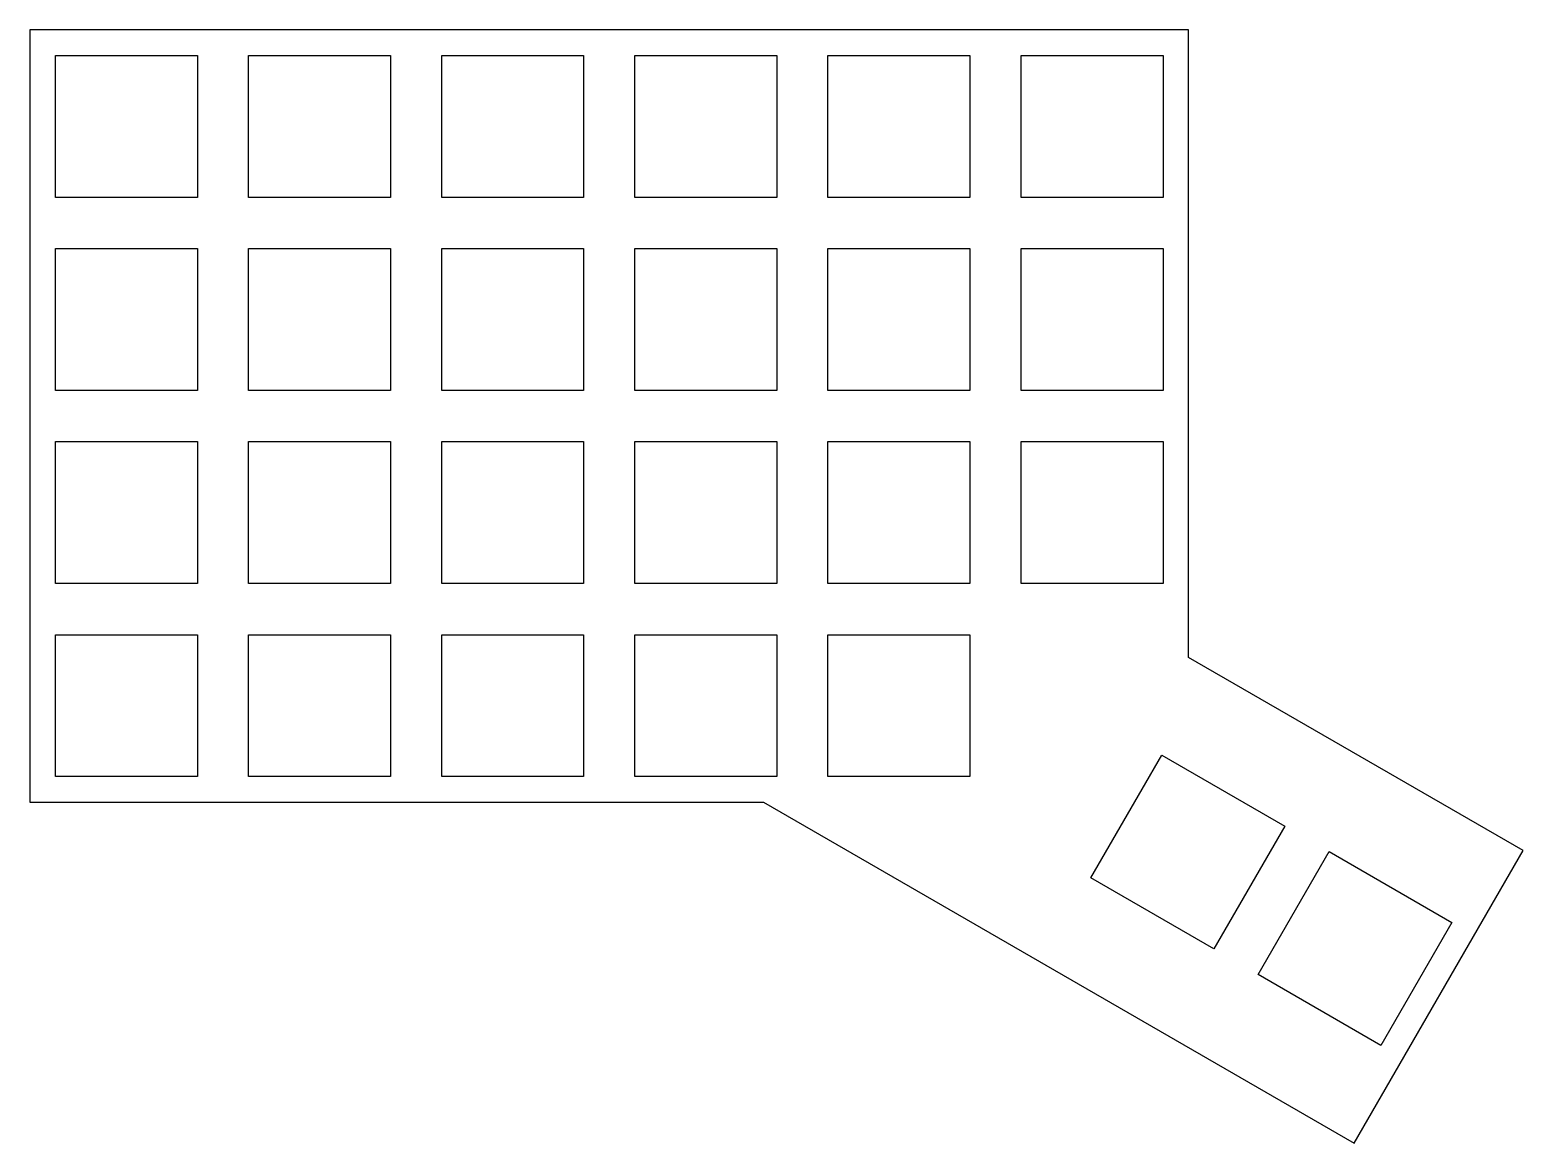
# Model space of a CAD drawing. Extents: x 0 to 147, y -34 to 76.
import ezdxf

# ---------------------------------------------------------------- set-up
doc = ezdxf.new("R2010")
doc.units = 0
doc.layers.get('0').update_dxf_attribs({"linetype": 'CONTINUOUS'})

msp = doc.modelspace()

# ---------------------------------------------------------------- linework, layer by layer
for points in [[(147.296, -4.7625), (114.3, 14.2875), (114.3, 76.2), (0, 76.2), (0, 0), (72.3717, 0), (130.627, -33.6336)], [(2.525, 59.675), (2.525, 73.675), (16.525, 73.675), (16.525, 59.675)], [(21.575, 59.675), (21.575, 73.675), (35.575, 73.675), (35.575, 59.675)], [(40.625, 59.675), (40.625, 73.675), (54.625, 73.675), (54.625, 59.675)], [(59.675, 59.675), (59.675, 73.675), (73.675, 73.675), (73.675, 59.675)], [(78.725, 59.675), (78.725, 73.675), (92.725, 73.675), (92.725, 59.675)], [(97.775, 59.675), (97.775, 73.675), (111.775, 73.675), (111.775, 59.675)], [(2.525, 40.625), (2.525, 54.625), (16.525, 54.625), (16.525, 40.625)], [(21.575, 40.625), (21.575, 54.625), (35.575, 54.625), (35.575, 40.625)], [(40.625, 40.625), (40.625, 54.625), (54.625, 54.625), (54.625, 40.625)], [(59.675, 40.625), (59.675, 54.625), (73.675, 54.625), (73.675, 40.625)], [(92.725, 40.625), (78.725, 40.625), (78.725, 54.625), (92.725, 54.625)], [(97.775, 40.625), (97.775, 54.625), (111.775, 54.625), (111.775, 40.625)], [(2.525, 21.575), (2.525, 35.575), (16.525, 35.575), (16.525, 21.575)], [(21.575, 21.575), (21.575, 35.575), (35.575, 35.575), (35.575, 21.575)], [(40.625, 21.575), (40.625, 35.575), (54.625, 35.575), (54.625, 21.575)], [(59.675, 21.575), (59.675, 35.575), (73.675, 35.575), (73.675, 21.575)], [(78.725, 21.575), (78.725, 35.575), (92.725, 35.575), (92.725, 21.575)], [(97.775, 21.575), (97.775, 35.575), (111.775, 35.575), (111.775, 21.575)], [(2.525, 2.525), (2.525, 16.525), (16.525, 16.525), (16.525, 2.525)], [(21.575, 2.525), (21.575, 16.525), (35.575, 16.525), (35.575, 2.525)], [(40.625, 2.525), (40.625, 16.525), (54.625, 16.525), (54.625, 2.525)], [(59.675, 2.525), (59.675, 16.525), (73.675, 16.525), (73.675, 2.525)], [(78.725, 2.525), (78.725, 16.525), (92.725, 16.525), (92.725, 2.525)], [(104.652, -7.47274), (109.708, 1.28374), (111.652, 4.65162), (123.777, -2.34838), (116.777, -14.4727)], [(121.15, -16.9977), (128.15, -4.87338), (140.274, -11.8734), (133.274, -23.9977)]]:
    msp.add_lwpolyline(points, close=True)

doc.saveas('drawing.dxf')
